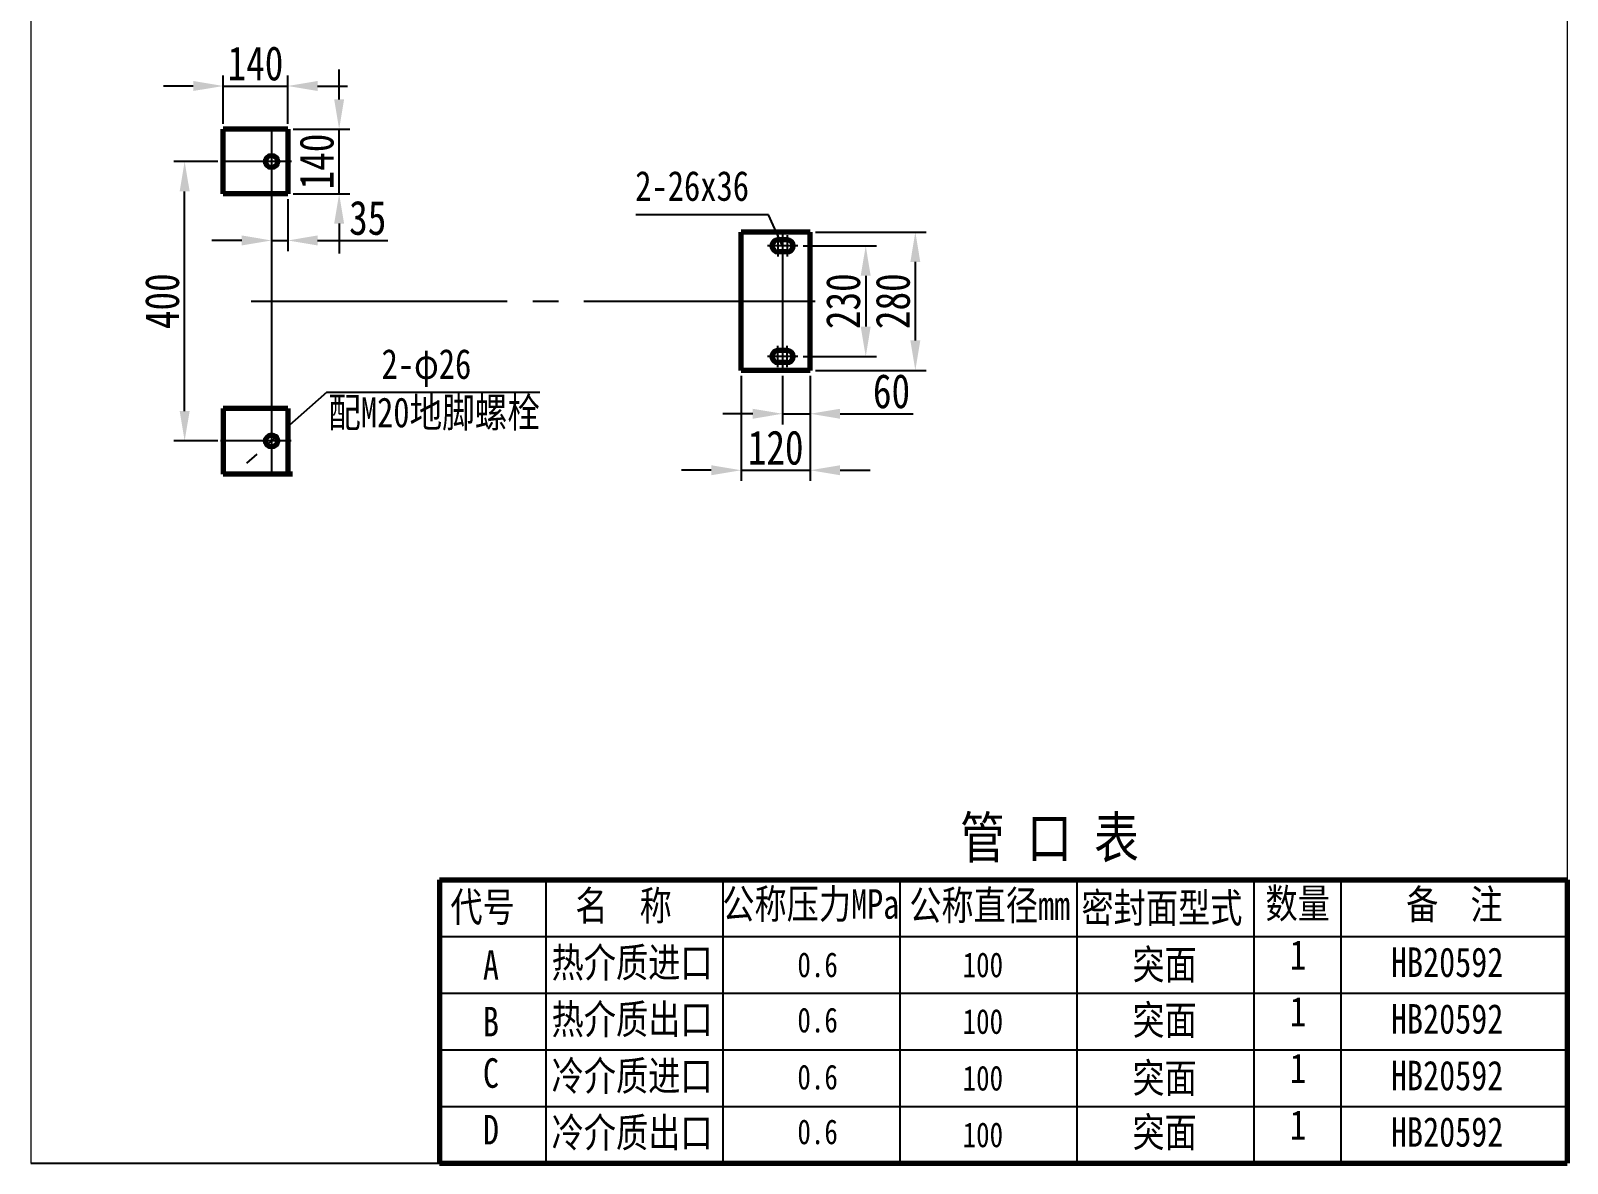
# Model space of a CAD drawing. Header units: millimetres. Extents: x -1351 to 1275, y 768 to 1047.
# Drawn here: x -203.1 to -23.1, y 770.8 to 903.5 of the extents above; entities that cross this region are included whole.
import ezdxf

# ---------------------------------------------------------------- set-up
doc = ezdxf.new("R2010")
doc.units = ezdxf.units.MM
doc.linetypes.add('EB_DASHDOT', pattern=[39, 30, -3, 3, -3])
doc.layers.get('0').update_dxf_attribs({"lineweight": 0})
for name, color, linetype, lineweight in [('CAXA0', 7, 'Continuous', 70), ('CAXA1', 1, 'EB_DASHDOT', 25), ('CAXA4', 3, 'Continuous', 25)]:
    doc.layers.add(name, color=color, linetype=linetype, lineweight=lineweight)
doc.styles.add('HZTXT', font='TXT.SHX', dxfattribs={"width": 0.8, "bigfont": 'HZTXT.SHX'})
doc.dimstyles.get("Standard").update_dxf_attribs({"dimtxt": 4, "dimasz": 3.5, "dimexe": 1.25, "dimexo": 0.625, "dimtad": 1, "dimdec": 4, "dimdsep": 46, "dimtxsty": 'HZTXT', "dimcen": 0, "dimclrd": 256, "dimclre": 256, "dimclrt": 256, "dimadec": 0, "dimazin": 0, "dimtfac": 1, "dimtdec": 4, "dimtmove": 0, "dimatfit": 3, "dimfxl": 0, "dimtolj": 1, "dimtzin": 0, "dimarcsym": 0})

# ---------------------------------------------------------------- blocks, each defined once
blk = doc.blocks.new('*D92')
at = {"lineweight": -2}
for p, q in [((-115.03, 863.07), (-115.03, 857.37)), ((-111.79, 863.07), (-111.79, 857.37)), ((-118.53, 858.62), (-122.03, 858.62)), ((-115.03, 858.62), (-111.79, 858.62)), ((-108.29, 858.62), (-99.75, 858.62))]:
    blk.add_line(p, q, dxfattribs=at)
for points in [[(-118.53, 859.2), (-118.53, 858.03), (-115.03, 858.62)], [(-108.29, 859.2), (-108.29, 858.03), (-111.79, 858.62)]]:
    blk.add_solid(points)
at = {"layer": 'Defpoints', "color": 0}
for p in [(-115.03, 863.7), (-111.79, 863.7), (-111.79, 858.62)]:
    blk.add_point(p, dxfattribs=at)
at = {"insert": (-102.27, 861.24), "char_height": 4, "attachment_point": 5, "style": 'HZTXT'}
blk.add_mtext('\\A1;\\fFangSong_GB2312;60', dxfattribs=at)
blk = doc.blocks.new('*D93')
at = {"lineweight": -2}
for p, q in [((-174.89, 883.76), (-174.89, 877.66)), ((-173, 883.76), (-173, 877.66)), ((-178.39, 878.91), (-181.89, 878.91)), ((-174.89, 878.91), (-173, 878.91)), ((-169.5, 878.91), (-161.26, 878.91))]:
    blk.add_line(p, q, dxfattribs=at)
for points in [[(-178.39, 879.5), (-178.39, 878.33), (-174.89, 878.91)], [(-169.5, 879.5), (-169.5, 878.33), (-173, 878.91)]]:
    blk.add_solid(points)
at = {"layer": 'Defpoints', "color": 0}
for p in [(-174.89, 884.38), (-173, 884.38), (-173, 878.91)]:
    blk.add_point(p, dxfattribs=at)
at = {"insert": (-163.63, 881.54), "char_height": 4, "attachment_point": 5, "style": 'HZTXT'}
blk.add_mtext('\\A1;\\fFangSong_GB2312;35', dxfattribs=at)
blk = doc.blocks.new('*D94')
at = {"lineweight": -2}
for p, q in [((-166.98, 895.44), (-166.98, 898.94)), ((-172.38, 891.94), (-165.73, 891.94)), ((-166.98, 884.38), (-166.98, 891.94)), ((-172.38, 884.38), (-165.73, 884.38)), ((-166.98, 880.88), (-166.98, 877.38))]:
    blk.add_line(p, q, dxfattribs=at)
for points in [[(-167.56, 895.44), (-166.4, 895.44), (-166.98, 891.94)], [(-167.56, 880.88), (-166.4, 880.88), (-166.98, 884.38)]]:
    blk.add_solid(points)
at = {"layer": 'Defpoints', "color": 0}
for p in [(-173, 891.94), (-166.98, 891.94), (-173, 884.38)]:
    blk.add_point(p, dxfattribs=at)
at = {"insert": (-169.6, 888.16), "char_height": 4, "attachment_point": 5, "rotation": 90, "style": 'HZTXT'}
blk.add_mtext('\\A1;\\fFangSong_GB2312;140', dxfattribs=at)
blk = doc.blocks.new('*D95')
at = {"lineweight": -2}
for p, q in [((-112.62, 878.28), (-104.04, 878.28)), ((-105.29, 874.78), (-105.29, 868.82)), ((-112.62, 865.32), (-104.04, 865.32))]:
    blk.add_line(p, q, dxfattribs=at)
for points in [[(-105.88, 874.78), (-104.71, 874.78), (-105.29, 878.28)], [(-105.88, 868.82), (-104.71, 868.82), (-105.29, 865.32)]]:
    blk.add_solid(points)
at = {"layer": 'Defpoints', "color": 0}
for p in [(-113.25, 878.28), (-113.25, 865.32), (-105.29, 865.32)]:
    blk.add_point(p, dxfattribs=at)
at = {"insert": (-107.92, 871.8), "char_height": 4, "attachment_point": 5, "rotation": 90, "style": 'HZTXT'}
blk.add_mtext('\\A1;\\fFangSong_GB2312;230', dxfattribs=at)
blk = doc.blocks.new('*D96')
at = {"lineweight": -2}
for p, q in [((-111.16, 879.9), (-98.23, 879.9)), ((-99.48, 876.4), (-99.48, 867.2)), ((-111.16, 863.7), (-98.23, 863.7))]:
    blk.add_line(p, q, dxfattribs=at)
for points in [[(-100.06, 876.4), (-98.9, 876.4), (-99.48, 879.9)], [(-100.06, 867.2), (-98.9, 867.2), (-99.48, 863.7)]]:
    blk.add_solid(points)
at = {"layer": 'Defpoints', "color": 0}
for p in [(-111.79, 879.9), (-111.79, 863.7), (-99.48, 863.7)]:
    blk.add_point(p, dxfattribs=at)
at = {"insert": (-102.1, 871.8), "char_height": 4, "attachment_point": 5, "rotation": 90, "style": 'HZTXT'}
blk.add_mtext('\\A1;\\fFangSong_GB2312;280', dxfattribs=at)
blk = doc.blocks.new('*D97')
at = {"lineweight": -2}
for p, q in [((-119.89, 863.07), (-119.89, 850.75)), ((-111.79, 863.07), (-111.79, 850.75)), ((-123.39, 852), (-126.89, 852)), ((-119.89, 852), (-111.79, 852)), ((-108.29, 852), (-104.79, 852))]:
    blk.add_line(p, q, dxfattribs=at)
for points in [[(-123.39, 852.59), (-123.39, 851.42), (-119.89, 852)], [(-108.29, 852.59), (-108.29, 851.42), (-111.79, 852)]]:
    blk.add_solid(points)
at = {"layer": 'Defpoints', "color": 0}
for p in [(-119.89, 863.7), (-111.79, 863.7), (-111.79, 852)]:
    blk.add_point(p, dxfattribs=at)
at = {"insert": (-115.84, 854.63), "char_height": 4, "attachment_point": 5, "style": 'HZTXT'}
blk.add_mtext('\\A1;\\fFangSong_GB2312;120', dxfattribs=at)
blk = doc.blocks.new('*D98')
at = {"lineweight": -2}
for p, q in [((-180.56, 892.57), (-180.56, 898.25)), ((-173, 892.57), (-173, 898.25)), ((-184.06, 897), (-187.56, 897)), ((-180.56, 897), (-173, 897)), ((-169.5, 897), (-166, 897))]:
    blk.add_line(p, q, dxfattribs=at)
for points in [[(-184.06, 897.59), (-184.06, 896.42), (-180.56, 897)], [(-169.5, 897.59), (-169.5, 896.42), (-173, 897)]]:
    blk.add_solid(points)
at = {"layer": 'Defpoints', "color": 0}
for p in [(-173, 897), (-180.56, 891.94), (-173, 891.94)]:
    blk.add_point(p, dxfattribs=at)
at = {"insert": (-176.78, 899.63), "char_height": 4, "attachment_point": 5, "style": 'HZTXT'}
blk.add_mtext('\\A1;\\fFangSong_GB2312;140', dxfattribs=at)
blk = doc.blocks.new('*D99')
at = {"lineweight": -2}
for p, q in [((-181.19, 888.16), (-186.33, 888.16)), ((-185.08, 858.94), (-185.08, 884.66)), ((-181.19, 855.44), (-186.33, 855.44))]:
    blk.add_line(p, q, dxfattribs=at)
for points in [[(-185.66, 884.66), (-184.49, 884.66), (-185.08, 888.16)], [(-185.66, 858.94), (-184.49, 858.94), (-185.08, 855.44)]]:
    blk.add_solid(points)
at = {"layer": 'Defpoints', "color": 0}
for p in [(-185.08, 888.16), (-180.56, 888.16), (-180.56, 855.44)]:
    blk.add_point(p, dxfattribs=at)
at = {"insert": (-187.7, 871.8), "char_height": 4, "attachment_point": 5, "rotation": 90, "style": 'HZTXT'}
blk.add_mtext('\\A1;\\fFangSong_GB2312;400', dxfattribs=at)

msp = doc.modelspace()

# ---------------------------------------------------------------- linework, layer by layer
at = {"color": 7}
for p, q in [((-203.10801, 1041.84289), (-203.10801, 770.84289)), ((-23.10801, 1041.84289), (-23.10801, 770.84289))]:
    msp.add_line(p, q, dxfattribs=at)
at = {"layer": 'CAXA0', "color": 0, "linetype": 'Continuous', "lineweight": 70}
for p, q in [((-180.56055, 884.38054), (-180.56055, 891.94054)), ((-173.00055, 891.94054), (-180.56055, 891.94054)), ((-173.00055, 891.94054), (-173.00055, 884.38054)), ((-173.00055, 884.38054), (-180.56055, 884.38054)), ((-119.88989, 863.69854), (-119.88989, 879.89854)), ((-111.78989, 879.89854), (-119.88989, 879.89854)), ((-114.48989, 878.98054), (-115.56989, 878.98054)), ((-111.78989, 863.69854), (-111.78989, 879.89854)), ((-114.48989, 877.57654), (-115.56989, 877.57654)), ((-114.48989, 866.02054), (-115.56989, 866.02054)), ((-114.48989, 864.61654), (-115.56989, 864.61654)), ((-111.78989, 863.69854), (-119.88989, 863.69854)), ((-180.56055, 859.21654), (-180.56055, 851.54494)), ((-173.00055, 859.21654), (-180.56055, 859.21654)), ((-173.00055, 859.21654), (-173.00055, 851.65654)), ((-172.46055, 851.54494), (-180.56055, 851.54494)), ((-155.21481, 804.02049), (-155.21481, 770.84289)), ((-155.21481, 804.02049), (-23.10801, 804.02049)), ((-23.10801, 804.02049), (-23.10801, 770.84289)), ((-155.21481, 770.84289), (-23.10801, 770.84289))]:
    msp.add_line(p, q, dxfattribs=at)
for centre in [(-174.89055, 888.16054), (-174.89055, 855.43654)]:
    msp.add_circle(centre, 0.702, dxfattribs=at)
for centre, start, end in [((-115.56989, 878.27854), 90, 270), ((-114.48989, 878.27854), 270, 90), ((-115.56989, 865.31854), 90, 270), ((-114.48989, 865.31854), 270, 90)]:
    msp.add_arc(centre, 0.702, start, end, dxfattribs=at)
for p in [(-174.36506, 855.902), (-175.41605, 854.97107)]:
    msp.add_point(p, dxfattribs=at)
at = {"layer": 'CAXA1', "color": 0, "linetype": 'EB_DASHDOT', "lineweight": 25}
for p, q in [((-174.89055, 891.94054), (-174.89055, 884.38054)), ((-172.56941, 888.16054), (-180.86544, 888.16054)), ((-174.89055, 887.05354), (-174.89055, 856.54354)), ((-115.56989, 879.52054), (-115.56989, 877.03654)), ((-115.02989, 879.89854), (-115.02989, 863.69854)), ((-114.48989, 879.52054), (-114.48989, 877.03654)), ((-113.24789, 878.27854), (-116.81189, 878.27854)), ((-177.29995, 871.79854), (-111.21565, 871.79854)), ((-115.56989, 864.07654), (-115.56989, 866.56054)), ((-114.48989, 864.07654), (-114.48989, 866.56054)), ((-113.24789, 865.31854), (-116.81189, 865.31854)), ((-174.89055, 859.21654), (-174.89055, 851.65654)), ((-172.57997, 855.43654), (-180.86544, 855.43654))]:
    msp.add_line(p, q, dxfattribs=at)
at = {"layer": 'CAXA4', "color": 0, "linetype": 'Continuous', "lineweight": 25}
for p, q in [((-116.67419, 881.91053), (-132.22093, 881.91053)), ((-115.02989, 878.27854), (-116.67419, 881.91053)), ((-168.4361, 861.15374), (-173.15239, 856.97616)), ((-168.4361, 861.15374), (-143.46418, 861.15374)), ((-175.41605, 854.97107), (-174.36506, 855.902)), ((-176.62872, 853.89691), (-177.8414, 852.82275)), ((-142.77321, 804.02049), (-142.77321, 770.84289)), ((-122.03721, 804.02049), (-122.03721, 770.84289)), ((-101.30121, 804.02049), (-101.30121, 770.84289)), ((-80.56521, 804.02049), (-80.56521, 770.84289)), ((-59.82921, 804.02049), (-59.82921, 770.84289)), ((-49.63384, 804.04867), (-49.63384, 770.87107)), ((-155.21481, 797.38497), (-23.10801, 797.38497)), ((-155.21481, 790.74945), (-23.10801, 790.74945)), ((-155.21481, 784.11393), (-23.10801, 784.11393)), ((-155.21481, 777.47841), (-23.10801, 777.47841)), ((-203.10801, 770.84289), (-23.10801, 770.84289))]:
    msp.add_line(p, q, dxfattribs=at)

# ---------------------------------------------------------------- texts
at = {"layer": 'CAXA4', "color": 0, "linetype": 'Continuous', "lineweight": 25, "attachment_point": 1, "style": 'HZTXT'}
for s, insert, char_height in [('\\fFangSong_GB2312|b0|i0|p34;2-26x36', (-132.29323, 887.05257), 3.5), ('\\fFangSong_GB2312|b0|i0|p34;2-φ26', (-162.01275, 866.20404), 3.5), ('\\fFangSong_GB2312|b0|i0|p34;配M20地脚螺栓', (-168.26221, 860.5317), 3.5), ('\\fFangSong_GB2312|b0|i0|p34; 管 口 表', (-96.84615, 811.38991), 4.8), ('\\fFangSong_GB2312|b0|i0|p34;代号', (-153.95123, 802.58478), 3.456), ('\\fFangSong_GB2312|b0|i0|p34;名  称', (-139.30664, 802.73725), 3.456), ('\\fFangSong_GB2312|b0|i0|p34;公称压力MPa', (-122.08943, 802.94106), 3.456), ('\\fFangSong_GB2312|b0|i0|p34;公称直径mm', (-100.19111, 802.77808), 3.456), ('\\fFangSong_GB2312|b0|i0|p34;密封面型式', (-80.02099, 802.47903), 3.456), ('\\fFangSong_GB2312|b0|i0|p34;数量', (-58.45412, 803.00206), 3.456), ('\\fFangSong_GB2312|b0|i0|p34;备  注', (-41.97744, 802.88952), 3.456), ('\\fFangSong_GB2312|b0|i0|p34;A', (-150.13504, 795.79577), 3.456), ('\\fFangSong_GB2312|b0|i0|p34;热介质进口', (-142.08879, 796.07751), 3.456), ('\\fFangSong_GB2312|b0|i0|p34;突面', (-74.05388, 795.84123), 3.456), ('\\fFangSong_GB2312|b0|i0|p34;1', (-55.58723, 796.98023), 3.456), ('{\\fSimSun|b0|i0|c134|p2; HB20592}', (-45.64297, 796.11918), 3.456), ('{\\fFangSong_GB2312|b0|i0|c134|p34;0.6}', (-113.29561, 795.54605), 2.903), ('\\fFangSong_GB2312|b0|i0|p34;100', (-93.94003, 795.53703), 2.90304), ('\\fFangSong_GB2312|b0|i0|p34;1', (-55.58723, 790.34471), 3.456), ('\\fFangSong_GB2312|b0|i0|p34;B', (-150.13504, 789.16025), 3.456), ('\\fFangSong_GB2312|b0|i0|p34;热介质出口', (-142.08879, 789.44199), 3.456), ('{\\fFangSong_GB2312|b0|i0|c134|p34;0.6}', (-113.29561, 789.06837), 2.903), ('\\fFangSong_GB2312|b0|i0|p34;100', (-93.94003, 788.90151), 2.90304), ('\\fFangSong_GB2312|b0|i0|p34;突面', (-74.05388, 789.34425), 3.456), ('{\\fSimSun|b0|i0|c134|p2; HB20592\\fFangSong_GB2312|b0|i0|c134|p34;}', (-45.64297, 789.48366), 3.456), ('\\fFangSong_GB2312|b0|i0|p34;C', (-150.13504, 783.13763), 3.456), ('\\fFangSong_GB2312|b0|i0|p34;冷介质进口', (-142.08879, 782.80647), 3.456), ('\\fFangSong_GB2312|b0|i0|p34;突面', (-74.05388, 782.55851), 3.456), ('\\fFangSong_GB2312|b0|i0|p34;1', (-55.58723, 783.70919), 3.456), ('{\\fFangSong_GB2312|b0|i0|c134|p34;0.6}', (-113.29561, 782.3924), 2.903), ('\\fFangSong_GB2312|b0|i0|p34;100', (-93.94003, 782.26599), 2.90304), ('{\\fSimSun|b0|i0|c134|p2; HB20592\\fFangSong_GB2312|b0|i0|c134|p34;}', (-45.64297, 782.84814), 3.456), ('\\fFangSong_GB2312|b0|i0|p34;D', (-150.13504, 776.50211), 3.456), ('\\fFangSong_GB2312|b0|i0|p34;冷介质出口', (-142.08879, 776.17095), 3.456), ('{\\fFangSong_GB2312|b0|i0|c134|p34;0.6}', (-113.29561, 775.98082), 2.903), ('\\fFangSong_GB2312|b0|i0|p34;突面', (-74.05388, 776.20591), 3.456), ('\\fFangSong_GB2312|b0|i0|p34;1', (-55.58723, 777.07367), 3.456), ('{\\fSimSun|b0|i0|c134|p2; HB20592\\fFangSong_GB2312|b0|i0|c134|p34;}', (-45.64297, 776.2408), 3.456), ('\\fFangSong_GB2312|b0|i0|p34;100', (-93.94003, 775.63047), 2.90304)]:
    msp.add_mtext(s, dxfattribs=dict(at, insert=insert, char_height=char_height))

# ---------------------------------------------------------------- dimensions: what is measured, and where the dimension line sits
at = {"color": 0}
for base, p1, p2, text, picture, middle in [((-173.00055, 897.00176), (-180.56055, 891.94054), (-173.00055, 891.94054), '\\fFangSong_GB2312;140', '*D98', (-176.78055, 899.62676)), ((-173.00055, 878.91312), (-174.89055, 884.38054), (-173.00055, 884.38054), '\\fFangSong_GB2312;35', '*D93', (-163.62853, 881.53812)), ((-111.78989, 852.0049), (-119.88989, 863.69854), (-111.78989, 863.69854), '\\fFangSong_GB2312;120', '*D97', (-115.83989, 854.6299)), ((-111.78989, 858.61762), (-115.02989, 863.69854), (-111.78989, 863.69854), '\\fFangSong_GB2312;60', '*D92', (-102.27084, 861.24262))]:
    dim = msp.add_linear_dim(base=base, p1=p1, p2=p2, text=text, dimstyle='Standard', dxfattribs=at)
    dim.commit()
    dim.dimension.update_dxf_attribs({"geometry": picture, "text_midpoint": middle})
for base, p1, p2, text, picture, middle in [((-166.97986, 891.94054), (-173.00055, 884.38054), (-173.00055, 891.94054), '\\fFangSong_GB2312;140', '*D94', (-169.60486, 888.16054)), ((-185.07655, 888.16054), (-180.56055, 855.43654), (-180.56055, 888.16054), '\\fFangSong_GB2312;400', '*D99', (-187.70155, 871.79854)), ((-99.47995, 863.69854), (-111.78989, 879.89854), (-111.78989, 863.69854), '\\fFangSong_GB2312;280', '*D96', (-102.10495, 871.79854)), ((-105.29236, 865.31854), (-113.24789, 878.27854), (-113.24789, 865.31854), '\\fFangSong_GB2312;230', '*D95', (-107.91736, 871.79854))]:
    dim = msp.add_linear_dim(base=base, p1=p1, p2=p2, angle=90, text=text, dimstyle='Standard', dxfattribs=at)
    dim.commit()
    dim.dimension.update_dxf_attribs({"geometry": picture, "text_midpoint": middle})

doc.saveas('drawing.dxf')
